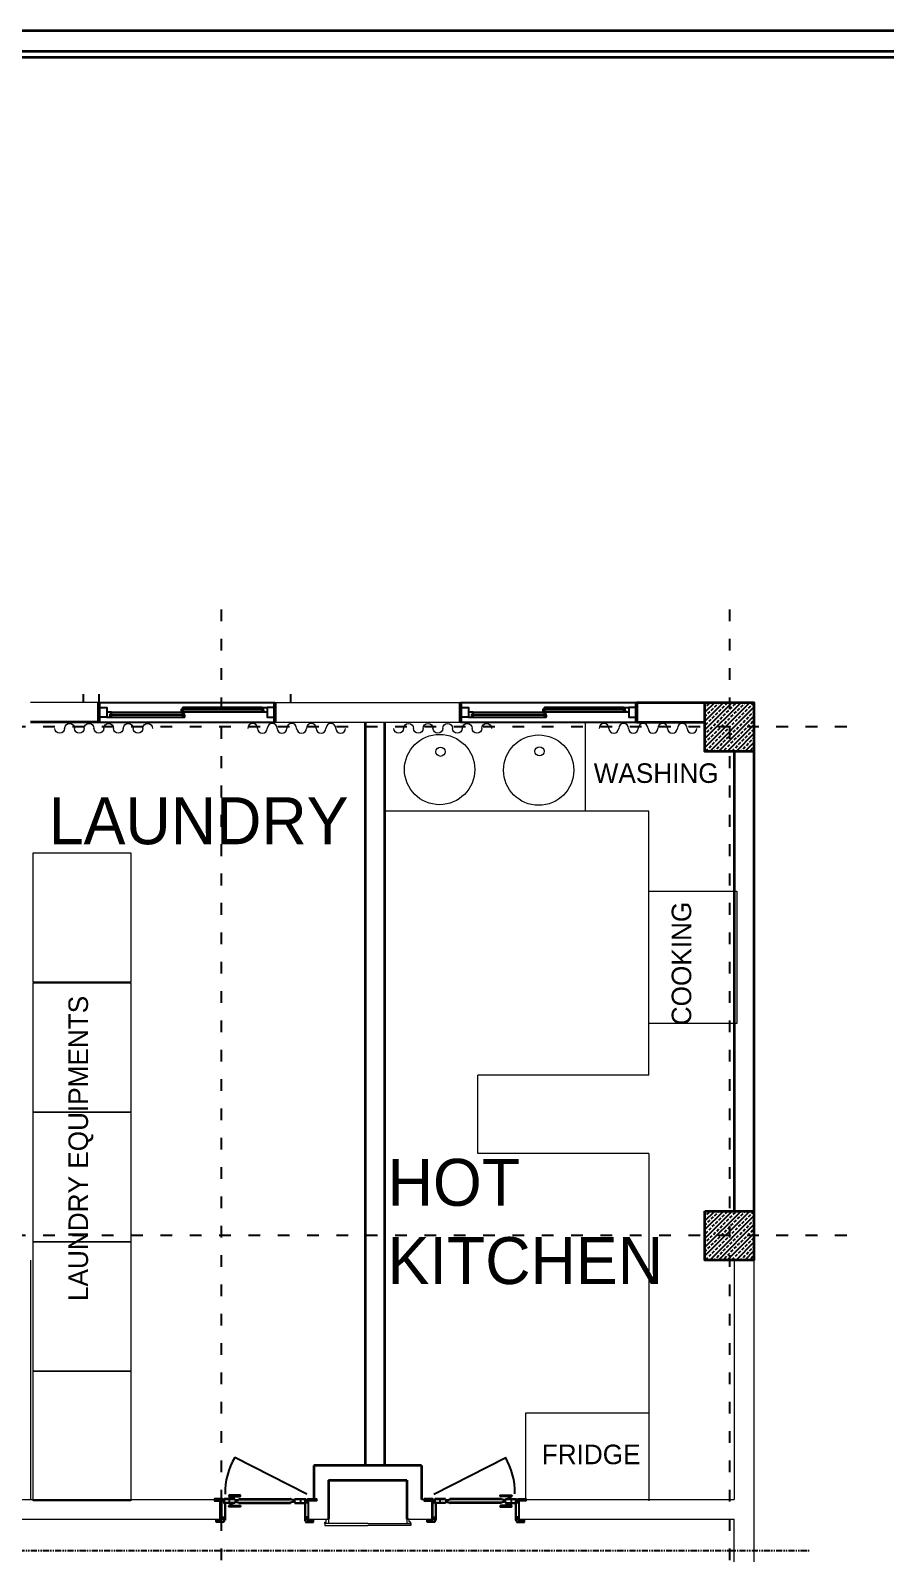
# Model space of a CAD drawing. Header units: millimetres. Extents: x 626118 to 667468, y 4481694 to 4492717.
# Drawn here: x 665045 to 665919, y 4484956 to 4486513 of the extents above; entities that cross this region are included whole.
import ezdxf

# ---------------------------------------------------------------- set-up
doc = ezdxf.new("R2010")
doc.units = ezdxf.units.MM
for name, pattern in [('ACAD_ISO03W100', [30, 12, -18]), ('DUZ', [500, 500]), ('HIDDEN', [0.375, 0.25, -0.125]), ('PHANTOM', [2.5, 1.25, -0.25, 0.25, -0.25, 0.25, -0.25])]:
    doc.linetypes.add(name, pattern=pattern)
doc.layers.get('0').update_dxf_attribs({"color": 1, "linetype": 'DUZ'})
for name, color, linetype in [('a-door', 2, 'Continuous'), ('a-izdus', 2, 'HIDDEN'), ('AGAC', 116, 'Continuous'), ('GOLGE', 8, 'HIDDEN'), ('KOLTAR_F', 145, 'Continuous'), ('LOGO', 7, 'Continuous'), ('PEN', 161, 'Continuous'), ('PL-CWS', 80, 'PHANTOM'), ('söve', 26, 'DUZ')]:
    doc.layers.add(name, color=color, linetype=linetype)
for name, color, linetype, lineweight in [('cam', 143, 'Continuous', 20), ('DUV', 220, 'Continuous', 50), ('DUVAR', 7, 'Continuous', 35), ('FE_PERDE', 205, 'Continuous', 15), ('gor25', 142, 'Continuous', 25), ('iç duvar', 7, 'Continuous', 50), ('KAPEN', 151, 'Continuous', 9), ('KOLON_F', 3, 'Continuous', 35)]:
    doc.layers.add(name, color=color, linetype=linetype, lineweight=lineweight)

# ---------------------------------------------------------------- blocks, each defined once
blk = doc.blocks.new('GEN_BLOCK00601')
at = {"linetype": 'Continuous', "ltscale": 50}
for centre, start, end in [((50, 50), 0, 180), ((150, 50), 180, 0), ((250, 50), 0, 180), ((350, 50), 180, 0), ((450, 50), 0, 180), ((550, 50), 180, 0), ((650, 50), 0, 180), ((750, 50), 180, 0), ((850, 50), 0, 180), ((950, 50), 180, 0)]:
    blk.add_arc(centre, 50, start, end, dxfattribs=at)
for tag in ['FLOOR', 'Sfb']:
    blk.add_attdef(tag, (0, 0), '', height=1)

msp = doc.modelspace()

# ---------------------------------------------------------------- hatches: boundary and pattern name
at = {"layer": 'KOLTAR_F'}
h = msp.add_hatch(dxfattribs=at)
h.set_pattern_fill('ANSI33', color=256, style=0)
h.set_pattern_definition([(45, (5151.2806, -18586.4884), (-4.4901280605, 4.4901280605), []), (45, (5155.771, -18586.4884), (-4.4901280605, 4.4901280605), [3.175, -1.5875])])
h.paths.add_polyline_path([(665734.76, 4485825.98), (665784.76, 4485825.98), (665784.76, 4485775.98), (665734.76, 4485775.98)])
h = msp.add_hatch(dxfattribs=at)
h.set_pattern_fill('ANSI33', color=256, style=0)
h.set_pattern_definition([(45, (5151.2806, -19106.4884), (-4.4901280605, 4.4901280605), []), (45, (5155.771, -19106.4884), (-4.4901280605, 4.4901280605), [3.175, -1.5875])])
h.paths.add_polyline_path([(665734.76, 4485305.98), (665784.76, 4485305.98), (665784.76, 4485255.98), (665734.76, 4485255.98)])

# ---------------------------------------------------------------- linework, layer by layer
at = {"color": 232, "linetype": 'ACAD_ISO03W100'}
for p, q in [((665239.76, 4485920.98), (665239.76, 4482790.98)), ((665759.76, 4485920.98), (665759.76, 4482790.98)), ((665879.76, 4485800.98), (661939.76, 4485800.98)), ((665879.76, 4485280.98), (661939.76, 4485280.98))]:
    msp.add_line(p, q, dxfattribs=at)
at = {"color": 7}
for p, q in [((665238.93, 4485009.89), (665238.93, 4484989.89)), ((665455.82, 4485009.89), (665455.82, 4484989.89))]:
    msp.add_line(p, q, dxfattribs=at)
at = {"color": 30}
msp.add_line((665455.82, 4484989.89), (665455.82, 4485009.89), dxfattribs=at)
at = {"layer": 'a-door'}
for p, q in [((665240.28, 4485009.89), (665240.28, 4484989.89)), ((665240.58, 4485009.89), (665242.78, 4485009.89)), ((665240.58, 4485009.57), (665242.48, 4485009.57)), ((665242.82, 4485011.69), (665242.38, 4485009.89)), ((665242.38, 4485009.89), (665243.08, 4485009.89)), ((665242.45, 4485010.19), (665243.38, 4485010.19)), ((665242.48, 4485009.57), (665242.48, 4485007.19)), ((665243.48, 4485007.19), (665242.48, 4485007.19)), ((665253.51, 4485011.39), (665242.74, 4485011.39)), ((665242.78, 4485009.89), (665242.78, 4485007.49)), ((665243.78, 4485007.49), (665242.78, 4485007.49)), ((665253.91, 4485011.69), (665242.82, 4485011.69)), ((665243.08, 4485007.49), (665243.08, 4485009.89)), ((665253.91, 4485007.49), (665243.08, 4485007.49)), ((665243.38, 4485007.79), (665243.38, 4485010.19)), ((665253.51, 4485007.79), (665243.38, 4485007.79)), ((665243.48, 4485007.19), (665243.48, 4484990.2)), ((665243.78, 4485007.49), (665243.78, 4484989.89)), ((665248.13, 4485011.39), (665248.13, 4485007.79)), ((665253.91, 4485011.39), (665253.91, 4485011.69)), ((665253.91, 4485007.79), (665253.91, 4485007.49)), ((665254.51, 4485010.79), (665254.73, 4485010.79)), ((665254.51, 4485010.19), (665254.51, 4485010.39)), ((665254.81, 4485010.19), (665254.51, 4485010.19)), ((665254.51, 4485008.99), (665254.51, 4485008.79)), ((665254.81, 4485008.99), (665254.51, 4485008.99)), ((665254.51, 4485008.39), (665254.73, 4485008.39)), ((665254.73, 4485010.59), (665254.73, 4485010.79)), ((665254.73, 4485010.59), (665254.88, 4485010.59)), ((665254.73, 4485008.59), (665254.73, 4485008.39)), ((665254.73, 4485008.59), (665254.88, 4485008.59)), ((665254.81, 4485010.19), (665258.71, 4485011.19)), ((665254.81, 4485008.99), (665258.71, 4485007.99)), ((665254.88, 4485010.59), (665258.31, 4485011.46)), ((665254.88, 4485008.59), (665258.31, 4485007.71)), ((665258.31, 4485011.69), (665258.71, 4485011.69)), ((665258.31, 4485011.69), (665258.31, 4485011.46)), ((665258.31, 4485011.69), (665258.31, 4485011.46)), ((665258.31, 4485007.49), (665258.31, 4485007.71)), ((665258.31, 4485007.49), (665258.31, 4485007.71)), ((665258.31, 4485007.49), (665258.71, 4485007.49)), ((665258.71, 4485011.69), (665310.9, 4485011.69)), ((665258.71, 4485011.29), (665310.5, 4485011.29)), ((665258.71, 4485011.29), (665258.71, 4485011.19)), ((665258.71, 4485007.89), (665258.71, 4485007.99)), ((665258.71, 4485007.89), (665310.5, 4485007.89)), ((665258.71, 4485007.49), (665310.9, 4485007.49)), ((665310.9, 4485011.69), (665310.5, 4485011.69)), ((665310.5, 4485011.29), (665310.5, 4485011.19)), ((665314.4, 4485010.19), (665310.5, 4485011.19)), ((665314.4, 4485008.99), (665310.5, 4485007.99)), ((665310.5, 4485007.89), (665310.5, 4485007.99)), ((665310.9, 4485007.49), (665310.5, 4485007.49)), ((665310.9, 4485011.69), (665310.9, 4485011.46)), ((665310.9, 4485011.69), (665310.9, 4485011.46)), ((665314.32, 4485010.59), (665310.9, 4485011.46)), ((665314.32, 4485008.59), (665310.9, 4485007.71)), ((665310.9, 4485007.49), (665310.9, 4485007.71)), ((665310.9, 4485007.49), (665310.9, 4485007.71)), ((665314.47, 4485010.59), (665314.32, 4485010.59)), ((665314.47, 4485008.59), (665314.32, 4485008.59)), ((665314.4, 4485010.19), (665314.7, 4485010.19)), ((665314.4, 4485008.99), (665314.7, 4485008.99)), ((665314.47, 4485010.59), (665314.47, 4485010.79)), ((665314.7, 4485010.79), (665314.47, 4485010.79)), ((665314.47, 4485008.59), (665314.47, 4485008.39)), ((665314.7, 4485008.39), (665314.47, 4485008.39)), ((665314.7, 4485010.19), (665314.7, 4485010.39)), ((665314.7, 4485008.99), (665314.7, 4485008.79)), ((665315.3, 4485011.69), (665326.39, 4485011.69)), ((665315.3, 4485011.39), (665315.3, 4485011.69)), ((665315.3, 4485007.79), (665315.3, 4485007.49)), ((665315.3, 4485007.49), (665326.13, 4485007.49)), ((665315.7, 4485011.39), (665326.46, 4485011.39)), ((665315.7, 4485007.79), (665325.83, 4485007.79)), ((665321.08, 4485011.39), (665321.08, 4485007.79)), ((665325.43, 4485007.49), (665326.43, 4485007.49)), ((665325.43, 4485007.49), (665325.43, 4484989.89)), ((665325.73, 4485007.19), (665326.73, 4485007.19)), ((665325.73, 4485007.19), (665325.73, 4484990.2)), ((665325.83, 4485007.79), (665325.83, 4485010.19)), ((665326.76, 4485010.19), (665325.83, 4485010.19)), ((665326.13, 4485007.49), (665326.13, 4485009.89)), ((665326.83, 4485009.89), (665326.13, 4485009.89)), ((665326.39, 4485011.69), (665326.83, 4485009.89)), ((665326.43, 4485009.89), (665326.43, 4485007.49)), ((665328.63, 4485009.89), (665326.43, 4485009.89)), ((665326.73, 4485009.57), (665326.73, 4485007.19)), ((665328.63, 4485009.57), (665326.73, 4485009.57)), ((665328.93, 4485009.89), (665328.93, 4484989.89)), ((665329.43, 4485009.89), (665328.93, 4485009.89)), ((665455.32, 4485009.89), (665455.82, 4485009.89)), ((665455.82, 4485009.89), (665455.82, 4484989.89)), ((665456.12, 4485009.89), (665458.32, 4485009.89)), ((665456.12, 4485009.57), (665458.02, 4485009.57)), ((665458.36, 4485011.69), (665457.92, 4485009.89)), ((665457.92, 4485009.89), (665458.62, 4485009.89)), ((665458, 4485010.19), (665458.92, 4485010.19)), ((665458.02, 4485009.57), (665458.02, 4485007.19)), ((665459.02, 4485007.19), (665458.02, 4485007.19)), ((665469.05, 4485011.39), (665458.29, 4485011.39)), ((665458.32, 4485009.89), (665458.32, 4485007.49)), ((665459.32, 4485007.49), (665458.32, 4485007.49)), ((665469.45, 4485011.69), (665458.36, 4485011.69)), ((665458.62, 4485007.49), (665458.62, 4485009.89)), ((665469.45, 4485007.49), (665458.62, 4485007.49)), ((665458.92, 4485007.79), (665458.92, 4485010.19)), ((665469.05, 4485007.79), (665458.92, 4485007.79)), ((665459.02, 4485007.19), (665459.02, 4484990.2)), ((665459.32, 4485007.49), (665459.32, 4484989.89)), ((665463.67, 4485011.39), (665463.67, 4485007.79)), ((665469.45, 4485011.39), (665469.45, 4485011.69)), ((665469.45, 4485007.79), (665469.45, 4485007.49)), ((665470.05, 4485010.79), (665470.28, 4485010.79)), ((665470.05, 4485010.19), (665470.05, 4485010.39)), ((665470.35, 4485010.19), (665470.05, 4485010.19)), ((665470.35, 4485008.99), (665470.05, 4485008.99)), ((665470.05, 4485008.99), (665470.05, 4485008.79)), ((665470.05, 4485008.39), (665470.28, 4485008.39)), ((665470.28, 4485010.59), (665470.28, 4485010.79)), ((665470.28, 4485010.59), (665470.43, 4485010.59)), ((665470.28, 4485008.59), (665470.28, 4485008.39)), ((665470.28, 4485008.59), (665470.43, 4485008.59)), ((665470.35, 4485010.19), (665474.25, 4485011.19)), ((665470.35, 4485008.99), (665474.25, 4485007.99)), ((665470.43, 4485010.59), (665473.85, 4485011.46)), ((665470.43, 4485008.59), (665473.85, 4485007.71)), ((665526.04, 4485011.69), (665473.85, 4485011.69)), ((665473.85, 4485011.69), (665473.85, 4485011.46)), ((665473.85, 4485011.69), (665473.85, 4485011.46)), ((665473.85, 4485011.69), (665474.25, 4485011.69)), ((665473.85, 4485007.49), (665473.85, 4485007.71)), ((665473.85, 4485007.49), (665473.85, 4485007.71)), ((665526.04, 4485007.49), (665473.85, 4485007.49)), ((665473.85, 4485007.49), (665474.25, 4485007.49)), ((665526.04, 4485011.29), (665474.25, 4485011.29)), ((665474.25, 4485011.29), (665474.25, 4485011.19)), ((665474.25, 4485007.89), (665474.25, 4485007.99)), ((665526.04, 4485007.89), (665474.25, 4485007.89)), ((665526.44, 4485011.69), (665526.04, 4485011.69)), ((665526.04, 4485011.29), (665526.04, 4485011.19)), ((665529.94, 4485010.19), (665526.04, 4485011.19)), ((665529.94, 4485008.99), (665526.04, 4485007.99)), ((665526.04, 4485007.89), (665526.04, 4485007.99)), ((665526.44, 4485007.49), (665526.04, 4485007.49)), ((665526.44, 4485011.69), (665526.44, 4485011.46)), ((665526.44, 4485011.69), (665526.44, 4485011.46)), ((665529.87, 4485010.59), (665526.44, 4485011.46)), ((665529.87, 4485008.59), (665526.44, 4485007.71)), ((665526.44, 4485007.49), (665526.44, 4485007.71)), ((665526.44, 4485007.49), (665526.44, 4485007.71)), ((665530.02, 4485010.59), (665529.87, 4485010.59)), ((665530.02, 4485008.59), (665529.87, 4485008.59)), ((665529.94, 4485010.19), (665530.24, 4485010.19)), ((665529.94, 4485008.99), (665530.24, 4485008.99)), ((665530.02, 4485010.59), (665530.02, 4485010.79)), ((665530.24, 4485010.79), (665530.02, 4485010.79)), ((665530.02, 4485008.59), (665530.02, 4485008.39)), ((665530.24, 4485008.39), (665530.02, 4485008.39)), ((665530.24, 4485010.19), (665530.24, 4485010.39)), ((665530.24, 4485008.99), (665530.24, 4485008.79)), ((665530.84, 4485011.69), (665541.93, 4485011.69)), ((665530.84, 4485011.39), (665530.84, 4485011.69)), ((665530.84, 4485007.79), (665530.84, 4485007.49)), ((665530.84, 4485007.49), (665541.68, 4485007.49)), ((665531.24, 4485011.39), (665542.01, 4485011.39)), ((665531.24, 4485007.79), (665541.38, 4485007.79)), ((665536.63, 4485011.39), (665536.63, 4485007.79)), ((665540.98, 4485007.49), (665541.98, 4485007.49)), ((665540.98, 4485007.49), (665540.98, 4484989.89)), ((665541.28, 4485007.19), (665542.28, 4485007.19)), ((665541.28, 4485007.19), (665541.28, 4484990.2)), ((665541.38, 4485007.79), (665541.38, 4485010.19)), ((665542.3, 4485010.19), (665541.38, 4485010.19)), ((665541.68, 4485007.49), (665541.68, 4485009.89)), ((665542.38, 4485009.89), (665541.68, 4485009.89)), ((665541.93, 4485011.69), (665542.38, 4485009.89)), ((665541.98, 4485009.89), (665541.98, 4485007.49)), ((665544.18, 4485009.89), (665541.98, 4485009.89)), ((665542.28, 4485009.57), (665542.28, 4485007.19)), ((665544.18, 4485009.57), (665542.28, 4485009.57)), ((665544.48, 4485009.89), (665544.48, 4484989.89)), ((665234.73, 4484988.09), (665234.73, 4484989.89)), ((665234.73, 4484988.09), (665234.73, 4484989.89)), ((665240.93, 4484989.89), (665234.73, 4484989.89)), ((665242.73, 4484988.09), (665234.73, 4484988.09)), ((665239.63, 4484989.89), (665240.93, 4484989.89)), ((665239.63, 4484989.89), (665240.93, 4484989.89)), ((665240.93, 4484993.09), (665242.73, 4484993.09)), ((665240.93, 4484993.09), (665242.73, 4484993.09)), ((665240.93, 4484993.09), (665240.93, 4484989.89)), ((665240.93, 4484993.09), (665240.93, 4484989.89)), ((665242.73, 4484993.09), (665242.73, 4484988.09)), ((665242.73, 4484993.09), (665242.73, 4484988.09)), ((665243.48, 4484990.2), (665242.73, 4484990.2)), ((665242.73, 4484989.89), (665244.03, 4484989.89)), ((665326.18, 4484989.89), (665324.88, 4484989.89)), ((665325.73, 4484990.2), (665326.18, 4484990.2)), ((665326.18, 4484993.09), (665326.18, 4484988.09)), ((665327.98, 4484993.09), (665326.18, 4484993.09)), ((665326.18, 4484988.09), (665334.18, 4484988.09)), ((665327.98, 4484993.09), (665327.98, 4484989.89)), ((665329.28, 4484989.89), (665327.98, 4484989.89)), ((665327.98, 4484989.89), (665334.18, 4484989.89)), ((665334.18, 4484988.09), (665334.18, 4484989.89)), ((665450.57, 4484988.09), (665450.57, 4484989.89)), ((665456.77, 4484989.89), (665450.57, 4484989.89)), ((665458.57, 4484988.09), (665450.57, 4484988.09)), ((665455.47, 4484989.89), (665456.77, 4484989.89)), ((665456.77, 4484993.09), (665456.77, 4484989.89)), ((665456.77, 4484993.09), (665458.57, 4484993.09)), ((665458.57, 4484993.09), (665458.57, 4484988.09)), ((665459.02, 4484990.2), (665458.57, 4484990.2)), ((665458.57, 4484989.89), (665459.87, 4484989.89)), ((665542.03, 4484989.89), (665540.73, 4484989.89)), ((665541.28, 4484990.2), (665542.03, 4484990.2)), ((665543.83, 4484993.09), (665542.03, 4484993.09)), ((665543.83, 4484993.09), (665542.03, 4484993.09)), ((665542.03, 4484993.09), (665542.03, 4484988.09)), ((665542.03, 4484993.09), (665542.03, 4484988.09)), ((665542.03, 4484988.09), (665550.03, 4484988.09)), ((665543.83, 4484993.09), (665543.83, 4484989.89)), ((665543.83, 4484993.09), (665543.83, 4484989.89)), ((665543.83, 4484989.89), (665550.03, 4484989.89)), ((665545.13, 4484989.89), (665543.83, 4484989.89)), ((665545.13, 4484989.89), (665543.83, 4484989.89)), ((665550.03, 4484988.09), (665550.03, 4484989.89)), ((665550.03, 4484988.09), (665550.03, 4484989.89))]:
    msp.add_line(p, q, dxfattribs=at)
for points in [[(665247.68, 4485014.99), (665247.68, 4485014.89, 0.4142136), (665248.38, 4485014.19), (665258.98, 4485014.19, 0.4142136), (665259.68, 4485014.89), (665259.68, 4485014.99, 0.4142136), (665258.98, 4485015.69), (665248.38, 4485015.69, 0.4142136)], [(665537.08, 4485014.99), (665537.08, 4485014.89, -0.4142136), (665536.38, 4485014.19), (665525.78, 4485014.19, -0.4142136), (665525.08, 4485014.89), (665525.08, 4485014.99, -0.4142136), (665525.78, 4485015.69), (665536.38, 4485015.69, -0.4142136)], [(665247.68, 4485004.19), (665247.68, 4485004.29, -0.4142136), (665248.38, 4485004.99), (665258.98, 4485004.99, -0.4142136), (665259.68, 4485004.29), (665259.68, 4485004.19, -0.4142136), (665258.98, 4485003.49), (665248.38, 4485003.49, -0.4142136)], [(665537.08, 4485004.19), (665537.08, 4485004.29, 0.4142136), (665536.38, 4485004.99), (665525.78, 4485004.99, 0.4142136), (665525.08, 4485004.29), (665525.08, 4485004.19, 0.4142136), (665525.78, 4485003.49), (665536.38, 4485003.49, 0.4142136)]]:
    msp.add_lwpolyline(points, format="xyb", close=True, dxfattribs=at)
for points in [[(665249.38, 4485014.19), (665249.38, 4485012.19), (665250.38, 4485012.19), (665250.38, 4485014.19)], [(665535.38, 4485014.19), (665535.38, 4485012.19), (665534.38, 4485012.19), (665534.38, 4485014.19)], [(665240.28, 4485009.14), (665240.58, 4485009.14), (665240.58, 4485010.64), (665240.28, 4485010.64)], [(665240.28, 4485009.14), (665240.58, 4485009.14), (665240.58, 4485010.64), (665240.28, 4485010.64)], [(665247.38, 4485012.19), (665247.38, 4485011.69), (665252.38, 4485011.69), (665252.38, 4485012.19)], [(665247.38, 4485006.99), (665247.38, 4485007.49), (665252.38, 4485007.49), (665252.38, 4485006.99)], [(665249.38, 4485004.99), (665249.38, 4485006.99), (665250.38, 4485006.99), (665250.38, 4485004.99)], [(665328.93, 4485009.14), (665328.63, 4485009.14), (665328.63, 4485010.64), (665328.93, 4485010.64)], [(665455.82, 4485009.14), (665456.12, 4485009.14), (665456.12, 4485010.64), (665455.82, 4485010.64)], [(665537.38, 4485012.19), (665537.38, 4485011.69), (665532.38, 4485011.69), (665532.38, 4485012.19)], [(665537.38, 4485006.99), (665537.38, 4485007.49), (665532.38, 4485007.49), (665532.38, 4485006.99)], [(665535.38, 4485004.99), (665535.38, 4485006.99), (665534.38, 4485006.99), (665534.38, 4485004.99)], [(665544.48, 4485009.14), (665544.18, 4485009.14), (665544.18, 4485010.64), (665544.48, 4485010.64)], [(665544.48, 4485009.14), (665544.18, 4485009.14), (665544.18, 4485010.64), (665544.48, 4485010.64)]]:
    msp.add_lwpolyline(points, close=True, dxfattribs=at)
for points in [[(665240.58, 4485009.89), (665241.08, 4485009.89), (665241.08, 4485011.69), (665233.08, 4485011.69), (665233.08, 4485009.89), (665240.28, 4485009.89)], [(665328.88, 4485009.89), (665328.38, 4485009.89), (665328.38, 4485011.69), (665337.38, 4485011.69), (665337.38, 4485009.89), (665329.18, 4485009.89)], [(665455.87, 4485009.89), (665456.37, 4485009.89), (665456.37, 4485011.69), (665447.38, 4485011.69), (665447.38, 4485009.89), (665455.57, 4485009.89)], [(665544.18, 4485009.89), (665543.68, 4485009.89), (665543.68, 4485011.69), (665551.68, 4485011.69), (665551.68, 4485009.89), (665544.48, 4485009.89)]]:
    msp.add_lwpolyline(points, dxfattribs=at)
for centre in [(665327.27, 4485010.39), (665457.48, 4485010.39)]:
    msp.add_circle(centre, 0.5, dxfattribs=at)
for centre, radius, start, end in [((665254.51, 4485011.39), 1, 180, 270), ((665254.51, 4485007.79), 1, 90, 180), ((665254.51, 4485011.39), 0.6, 180, 270), ((665254.51, 4485007.79), 0.6, 90, 180), ((665314.7, 4485011.39), 0.6, 270, 0), ((665314.7, 4485011.39), 1, 270, 0), ((665314.7, 4485007.79), 1, 0, 90), ((665314.7, 4485007.79), 0.6, 0, 90), ((665470.05, 4485011.39), 1, 180, 270), ((665470.05, 4485007.79), 1, 90, 180), ((665470.05, 4485011.39), 0.6, 180, 270), ((665470.05, 4485007.79), 0.6, 90, 180), ((665530.24, 4485011.39), 0.6, 270, 0), ((665530.24, 4485011.39), 1, 270, 0), ((665530.24, 4485007.79), 1, 0, 90), ((665530.24, 4485007.79), 0.6, 0, 90)]:
    msp.add_arc(centre, radius, start, end, dxfattribs=at)
at = {"layer": 'a-izdus', "color": 252, "linetype": 'Continuous', "lineweight": 5, "true_color": 0x939598}
for p, q in [((665612.06, 4485804.89), (665612.06, 4485714.89)), ((665677.38, 4485714.89), (665407.38, 4485714.89)), ((665677.38, 4485444.89), (665677.38, 4485714.89)), ((665502.38, 4485364.89), (665502.38, 4485444.89)), ((665677.38, 4485444.89), (665502.38, 4485444.89)), ((665677.38, 4485364.89), (665502.38, 4485364.89)), ((665677.38, 4485364.89), (665677.38, 4485009.89)), ((665551.68, 4485009.89), (665551.68, 4485099.89)), ((665551.68, 4485099.89), (665677.38, 4485099.89))]:
    msp.add_line(p, q, dxfattribs=at)
for points in [[(665147.38, 4485539.89), (665047.38, 4485539.89), (665047.38, 4485672.29), (665147.38, 4485672.29)], [(665677.38, 4485632.96), (665767.38, 4485632.96), (665767.38, 4485497.65), (665677.38, 4485497.65)], [(665147.38, 4485407.11), (665047.38, 4485407.11), (665047.38, 4485539.52), (665147.38, 4485539.52)], [(665147.38, 4485274.7), (665047.38, 4485274.7), (665047.38, 4485407.11), (665147.38, 4485407.11)], [(665147.38, 4485142.29), (665047.38, 4485142.29), (665047.38, 4485274.7), (665147.38, 4485274.7)], [(665147.38, 4485009.89), (665047.38, 4485009.89), (665047.38, 4485142.29), (665147.38, 4485142.29)]]:
    msp.add_lwpolyline(points, close=True, dxfattribs=at)
for centre, radius in [((665463.34, 4485757.44), 35.96), ((665564.66, 4485756.8), 35.96), ((665464.21, 4485775.65), 4.73), ((665565.49, 4485776.04), 4.73)]:
    msp.add_circle(centre, radius, dxfattribs=at)
at = {"layer": 'AGAC'}
for p, q in [((665114.76, 4485825.98), (665294.76, 4485825.98)), ((665484.76, 4485825.98), (665664.76, 4485825.98)), ((665114.76, 4485805.98), (665294.76, 4485805.98)), ((665484.76, 4485805.98), (665664.76, 4485805.98))]:
    msp.add_line(p, q, dxfattribs=at)
at = {"layer": 'cam'}
for p, q in [((665126.26, 4485813.98), (665202.26, 4485813.98)), ((665126.26, 4485813.48), (665202.26, 4485813.48)), ((665126.26, 4485812.98), (665202.26, 4485812.98)), ((665283.26, 4485818.98), (665199.26, 4485818.98)), ((665283.26, 4485818.48), (665199.26, 4485818.48)), ((665283.26, 4485817.98), (665199.26, 4485817.98)), ((665496.26, 4485813.98), (665572.26, 4485813.98)), ((665496.26, 4485813.48), (665572.26, 4485813.48)), ((665496.26, 4485812.98), (665572.26, 4485812.98)), ((665653.26, 4485818.98), (665569.26, 4485818.98)), ((665653.26, 4485818.48), (665569.26, 4485818.48)), ((665653.26, 4485817.98), (665569.26, 4485817.98))]:
    msp.add_line(p, q, dxfattribs=at)
at = {"layer": 'DUV'}
for p, q in [((665114.76, 4485805.98), (665114.76, 4485825.98)), ((665294.76, 4485805.98), (665294.76, 4485825.98)), ((665484.76, 4485805.98), (665484.76, 4485825.98)), ((665484.76, 4485805.98), (665484.76, 4485825.98)), ((665484.76, 4485805.98), (665484.76, 4485825.98)), ((665664.76, 4485805.98), (665664.76, 4485825.98)), ((665664.76, 4485805.98), (665664.76, 4485825.98)), ((665664.76, 4485805.98), (665664.76, 4485825.98))]:
    msp.add_line(p, q, dxfattribs=at)
at = {"layer": 'DUVAR'}
for p, q in [((665114.76, 4485805.98), (665114.76, 4485825.98)), ((665294.76, 4485805.98), (665294.76, 4485825.98)), ((665484.76, 4485805.98), (665484.76, 4485825.98)), ((665664.76, 4485825.98), (665734.76, 4485825.98)), ((665664.76, 4485805.98), (665664.76, 4485825.98)), ((665114.76, 4485805.98), (665044.76, 4485805.98)), ((665387.38, 4485044.89), (665387.38, 4485804.89)), ((665407.38, 4485044.89), (665407.38, 4485804.89)), ((665664.76, 4485805.98), (665734.76, 4485805.98)), ((665764.76, 4485775.98), (665764.76, 4485305.98)), ((665784.76, 4485775.98), (665784.76, 4485305.98)), ((665444.76, 4485045.98), (665334.76, 4485045.98)), ((665334.76, 4485045.98), (665334.76, 4485010.98)), ((665444.76, 4485045.98), (665444.76, 4485010.98)), ((665349.76, 4485030.98), (665429.76, 4485030.98)), ((665349.76, 4485030.98), (665349.76, 4484990.98)), ((665429.76, 4485030.98), (665429.76, 4484990.98)), ((665238.93, 4485009.89), (665238.93, 4484989.89)), ((665455.82, 4485009.89), (665455.82, 4484989.89)), ((665455.82, 4485009.89), (665455.82, 4484989.89))]:
    msp.add_line(p, q, dxfattribs=at)
for points in [[(660268.13, 4486513.04), (667468.13, 4486513.04), (667468.13, 4481713.04), (660268.13, 4481713.04)], [(660289.13, 4486492.04), (667447.13, 4486492.04), (667447.13, 4481734.04), (660289.13, 4481734.04)], [(660295.43, 4486485.74), (667440.83, 4486485.74), (667440.83, 4481740.34), (660295.43, 4481740.34)]]:
    msp.add_lwpolyline(points, close=True, dxfattribs=at)
at = {"layer": 'GOLGE', "ltscale": 0.5}
for p, q in [((665325.43, 4484989.89), (665326.18, 4484989.89)), ((665459.32, 4484989.89), (665458.57, 4484989.89))]:
    msp.add_line(p, q, dxfattribs=at)
at = {"layer": 'gor25'}
for p, q in [((665127.76, 4485815.98), (665200.76, 4485815.98)), ((665127.76, 4485810.98), (665200.76, 4485810.98)), ((665281.76, 4485820.98), (665200.76, 4485820.98)), ((665281.76, 4485815.98), (665200.76, 4485815.98)), ((665497.76, 4485815.98), (665570.76, 4485815.98)), ((665497.76, 4485810.98), (665570.76, 4485810.98)), ((665651.76, 4485820.98), (665570.76, 4485820.98)), ((665651.76, 4485815.98), (665570.76, 4485815.98))]:
    msp.add_line(p, q, dxfattribs=at)
at = {"layer": 'iç duvar', "color": 7, "lineweight": 18}
for p, q in [((665114.76, 4485825.98), (665044.76, 4485825.98)), ((665294.76, 4485825.98), (665484.76, 4485825.98)), ((665294.76, 4485805.98), (665484.76, 4485805.98)), ((665044.76, 4485255.98), (665044.76, 4485010.98)), ((665764.76, 4485255.98), (665764.76, 4485010.98)), ((665784.76, 4485255.98), (665784.76, 4484785.98)), ((664704.76, 4485010.98), (665334.76, 4485010.98)), ((665444.76, 4485010.98), (665764.76, 4485010.98)), ((665447.38, 4485009.89), (665458.92, 4485009.89)), ((665458.92, 4485009.89), (665447.38, 4485009.89)), ((664689.76, 4484990.98), (665243.78, 4484990.98)), ((665325.43, 4484990.98), (665349.76, 4484990.98)), ((665429.76, 4484990.98), (665459.32, 4484990.98)), ((665540.98, 4484990.98), (665764.76, 4484990.98)), ((665764.76, 4484785.98), (665764.76, 4484990.98))]:
    msp.add_line(p, q, dxfattribs=at)
at = {"layer": 'KAPEN'}
for points in [[(665349.76, 4484986.48), (665345.76, 4484986.48), (665345.76, 4484987.98), (665347.26, 4484987.98), (665347.26, 4484990.98), (665349.76, 4484990.98), (665349.76, 4484986.48)], [(665349.76, 4484986.48), (665345.76, 4484986.48), (665345.76, 4484987.98), (665347.26, 4484987.98), (665347.26, 4484990.98), (665349.76, 4484990.98), (665349.76, 4484986.48)], [(665429.76, 4484986.48), (665433.76, 4484986.48), (665433.76, 4484987.98), (665432.26, 4484987.98), (665432.26, 4484990.98), (665429.76, 4484990.98), (665429.76, 4484986.48)]]:
    msp.add_lwpolyline(points, close=True, dxfattribs=at)
for points in [[(665389.76, 4484986.48), (665345.76, 4484986.48), (665345.76, 4484984.48), (665389.76, 4484984.48)], [(665389.76, 4484986.48), (665433.76, 4484986.48), (665433.76, 4484984.48), (665389.76, 4484984.48)]]:
    msp.add_lwpolyline(points, dxfattribs=at)
at = {"layer": 'KOLON_F'}
for points in [[(665734.76, 4485825.98), (665784.76, 4485825.98), (665784.76, 4485775.98), (665734.76, 4485775.98)], [(665734.76, 4485305.98), (665784.76, 4485305.98), (665784.76, 4485255.98), (665734.76, 4485255.98)]]:
    msp.add_lwpolyline(points, close=True, dxfattribs=at)
at = {"layer": 'LOGO'}
for p, q in [((665327.39, 4485016.69), (665253.68, 4485054.19)), ((665457.36, 4485016.69), (665531.07, 4485054.19))]:
    msp.add_line(p, q, dxfattribs=at)
for centre, start, end in [((665316.21, 4485017.69), 149.72839, 180.79634), ((665468.03, 4485017.99), 359.20366, 30.27161)]:
    msp.add_arc(centre, 72.39, start, end, dxfattribs=at)
at = {"layer": 'PEN'}
for points in [[(665122.76, 4485820.98), (665122.76, 4485820.98), (665122.76, 4485810.98), (665114.76, 4485810.98), (665114.76, 4485810.98), (665114.76, 4485820.98), (665114.76, 4485820.98), (665114.76, 4485820.98), (665122.76, 4485820.98)], [(665122.76, 4485815.98), (665122.76, 4485815.98), (665122.76, 4485810.98), (665126.26, 4485810.98), (665126.26, 4485812.98), (665126.26, 4485813.98), (665127.76, 4485813.98), (665127.76, 4485815.98), (665122.76, 4485815.98)], [(665126.26, 4485810.98), (665127.76, 4485810.98), (665127.76, 4485812.98), (665126.26, 4485812.98)], [(665200.76, 4485820.98), (665200.76, 4485820.98), (665200.76, 4485815.98), (665199.26, 4485815.98), (665199.26, 4485817.98), (665199.26, 4485818.98), (665200.76, 4485818.98), (665200.76, 4485820.98), (665200.76, 4485820.98)], [(665199.26, 4485815.98), (665200.76, 4485815.98), (665200.76, 4485817.98), (665199.26, 4485817.98)], [(665200.76, 4485815.98), (665200.76, 4485815.98), (665200.76, 4485810.98), (665202.26, 4485810.98), (665202.26, 4485812.98), (665202.26, 4485813.98), (665200.76, 4485813.98), (665200.76, 4485815.98), (665200.76, 4485815.98)], [(665202.26, 4485810.98), (665200.76, 4485810.98), (665200.76, 4485812.98), (665202.26, 4485812.98)], [(665286.76, 4485820.98), (665286.76, 4485820.98), (665286.76, 4485815.98), (665283.26, 4485815.98), (665283.26, 4485817.98), (665283.26, 4485818.98), (665281.76, 4485818.98), (665281.76, 4485820.98), (665286.76, 4485820.98)], [(665283.26, 4485815.98), (665281.76, 4485815.98), (665281.76, 4485817.98), (665283.26, 4485817.98)], [(665286.76, 4485820.98), (665286.76, 4485820.98), (665286.76, 4485810.98), (665294.76, 4485810.98), (665294.76, 4485810.98), (665294.76, 4485820.98), (665294.76, 4485820.98), (665294.76, 4485820.98), (665286.76, 4485820.98)], [(665492.76, 4485820.98), (665492.76, 4485820.98), (665492.76, 4485810.98), (665484.76, 4485810.98), (665484.76, 4485810.98), (665484.76, 4485820.98), (665484.76, 4485820.98), (665484.76, 4485820.98), (665492.76, 4485820.98)], [(665492.76, 4485815.98), (665492.76, 4485815.98), (665492.76, 4485810.98), (665496.26, 4485810.98), (665496.26, 4485812.98), (665496.26, 4485813.98), (665497.76, 4485813.98), (665497.76, 4485815.98), (665492.76, 4485815.98)], [(665496.26, 4485810.98), (665497.76, 4485810.98), (665497.76, 4485812.98), (665496.26, 4485812.98)], [(665570.76, 4485820.98), (665570.76, 4485820.98), (665570.76, 4485815.98), (665569.26, 4485815.98), (665569.26, 4485817.98), (665569.26, 4485818.98), (665570.76, 4485818.98), (665570.76, 4485820.98), (665570.76, 4485820.98)], [(665569.26, 4485815.98), (665570.76, 4485815.98), (665570.76, 4485817.98), (665569.26, 4485817.98)], [(665570.76, 4485815.98), (665570.76, 4485815.98), (665570.76, 4485810.98), (665572.26, 4485810.98), (665572.26, 4485812.98), (665572.26, 4485813.98), (665570.76, 4485813.98), (665570.76, 4485815.98), (665570.76, 4485815.98)], [(665572.26, 4485810.98), (665570.76, 4485810.98), (665570.76, 4485812.98), (665572.26, 4485812.98)], [(665656.76, 4485820.98), (665656.76, 4485820.98), (665656.76, 4485815.98), (665653.26, 4485815.98), (665653.26, 4485817.98), (665653.26, 4485818.98), (665651.76, 4485818.98), (665651.76, 4485820.98), (665656.76, 4485820.98)], [(665653.26, 4485815.98), (665651.76, 4485815.98), (665651.76, 4485817.98), (665653.26, 4485817.98)], [(665656.76, 4485820.98), (665656.76, 4485820.98), (665656.76, 4485810.98), (665664.76, 4485810.98), (665664.76, 4485810.98), (665664.76, 4485820.98), (665664.76, 4485820.98), (665664.76, 4485820.98), (665656.76, 4485820.98)]]:
    msp.add_lwpolyline(points, close=True, dxfattribs=at)
at = {"layer": 'PL-CWS', "ltscale": 5}
msp.add_line((663895.05, 4484959.15), (665841.52, 4484959.15), dxfattribs=at)
at = {"layer": 'söve'}
for p, q in [((665098.63, 4485834.56), (665098.63, 4485825.98)), ((665114.76, 4485834.56), (665114.76, 4485825.98)), ((665310.89, 4485834.35), (665310.89, 4485825.98))]:
    msp.add_line(p, q, dxfattribs=at)

# ---------------------------------------------------------------- block references
at = {"layer": 'FE_PERDE', "yscale": 0.10000020265579, "zscale": 0.10000020265579, "rotation": 180}
for p, xscale in [((665069.76, 4485804.48), -0.10000020265579), ((665726.5, 4485804.48), 0.10000020265579)]:
    msp.add_blockref('GEN_BLOCK00601', p, dxfattribs=dict(at, xscale=xscale))
at = {"layer": 'FE_PERDE', "extrusion": (0, 0, -1), "yscale": 0.10000020265579, "zscale": -0.10000020265579, "rotation": 180}
for p, xscale in [((-665367.08, 4485804.48), -0.10000020265579), ((-665416.53, 4485804.48), 0.10000020265579)]:
    msp.add_blockref('GEN_BLOCK00601', p, dxfattribs=dict(at, xscale=xscale))

# ---------------------------------------------------------------- texts
at = {"attachment_point": 1}
for s, width, gutter_width, insert, char_height in [('{\\fCentury Gothic|b0|i0|c0|p34;\\C7;WASHING}', 353.8336, 12.5, (665620.97, 4485763.76), 20), ('{\\fCentury Gothic|b0|i0|c162|p34;\\C7;LAUNDRY}', 428.1969, 10, (665063.44, 4485729.05), 48), ('{\\fCentury Gothic|b0|i0|c0|p34;\\C7;HOT \\PKITCHEN}', 428.1969, 10, (665410.15, 4485359.38), 48), ('{\\fCentury Gothic|b0|i0|c0|p34;\\C7;FRIDGE }', 353.8336, 12.5, (665567.82, 4485067.22), 20)]:
    msp.add_mtext_dynamic_manual_height_columns(s, width=width, gutter_width=gutter_width, heights=[0], dxfattribs=dict(at, insert=insert, char_height=char_height))
at = {"char_height": 20, "attachment_point": 1, "rotation": 90}
for s, insert in [('{\\fCentury Gothic|b0|i0|c0|p34;\\C7;COOKING}', (665700.71, 4485495.97)), ('{\\fCentury Gothic|b0|i0|c0|p34;\\C7;LAUNDRY EQUIPMENTS}', (665083.65, 4485214.04))]:
    msp.add_mtext_dynamic_manual_height_columns(s, width=353.8336, gutter_width=12.5, heights=[0], dxfattribs=dict(at, insert=insert))

doc.saveas('drawing.dxf')
